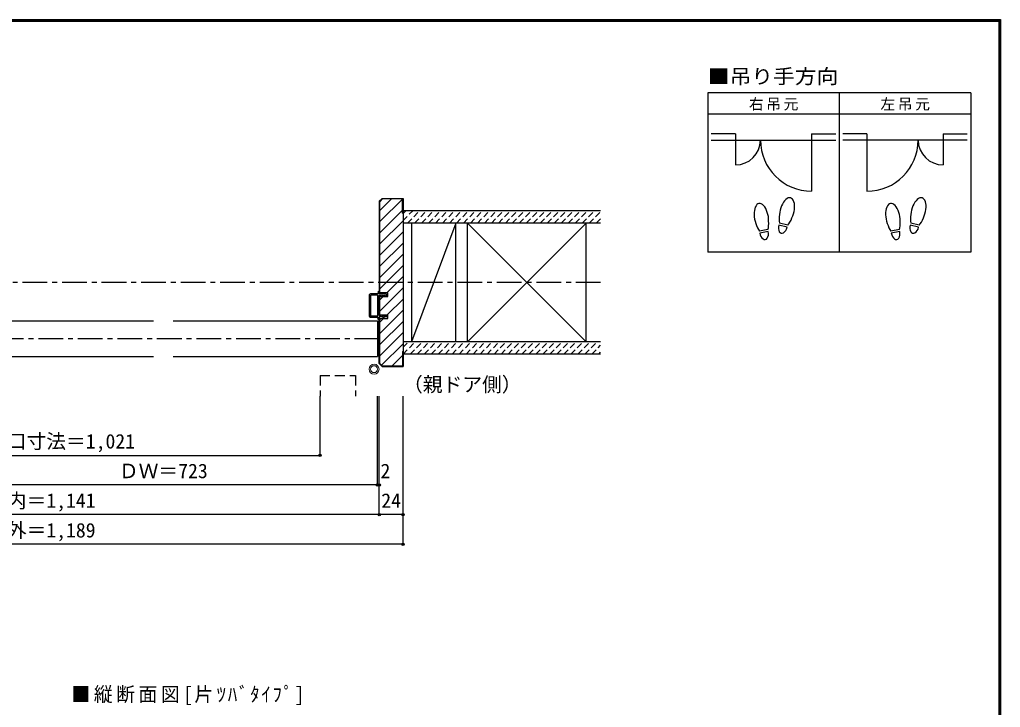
# Model space of a CAD drawing. Units: millimetres at full size, sheet at 1:5; details may follow other scales. Extents: x -973 to 977, y -718 to 696.
# Drawn here: x -16 to 977, y 0 to 696 of the extents above; entities that cross this region are included whole.
import ezdxf
from ezdxf.enums import TextEntityAlignment as Align

# ---------------------------------------------------------------- set-up
doc = ezdxf.new("R2010")
doc.units = ezdxf.units.MM
doc.header["$LTSCALE"] = 5
doc.header["$PDMODE"] = 32
doc.header["$PDSIZE"] = 2.5
for name, pattern in [('CHAIN1', [8, 5, -1, 1, -1]), ('DASHED1', [1.8, 1.2, -0.6]), ('DASHED2', [3, 2, -1])]:
    doc.linetypes.add(name, pattern=pattern)
for name, color, linetype in [('0-0_補助線', 7, 'Continuous'), ('0-1_通り芯', 4, 'CHAIN1'), ('0-2_柱', 3, 'Continuous'), ('0-3_仕上', 7, 'Continuous'), ('0-4_枠', 3, 'Continuous'), ('0-6_扉', 6, 'Continuous'), ('0-8_戸当', 3, 'Continuous'), ('0-A_文字', 7, 'Continuous'), ('0-B_寸法', 4, 'Continuous'), ('0-C_ﾊｯﾁ', 4, 'DASHED1'), ('F-1_通り芯', 6, 'Continuous')]:
    doc.layers.add(name, color=color, linetype=linetype)
doc.layers.add('0-7_金物', color=7, linetype='Continuous', lineweight=18)
doc.styles.add('ＭＳ ゴシック', font='')
doc.styles.get('ＭＳ ゴシック').set_extended_font_data('MS Gothic')

# ---------------------------------------------------------------- blocks, each defined once
blk = doc.blocks.new('01')
at = {"layer": '0-0_補助線'}
for p, q in [((-14.5, 0.346), (-14.5, -0.449)), ((-14.3, 0.346), (-14.3, -0.449)), ((-12.045, -0.049), (-14.178, 0.444)), ((-12, 0.146), (-14.133, 0.639)), ((-11.475, 5.146), (-12.298, 4.504)), ((-12.175, 4.146), (-11.475, 4.146)), ((-12.045, -0.049), (-11.993, 0.145)), ((-11.475, 0.146), (-12, 0.146)), ((-11.475, 7.146), (-11.475, 5.146)), ((-11.475, 4.146), (-11.475, 0.146)), ((-10.68, 7.55), (-9.257, 6.508)), ((-9.375, 6.146), (-10.075, 6.146)), ((-10.075, 3.146), (-10.075, 6.146)), ((-10.075, 3.146), (-9.252, 2.504)), ((-9.375, 2.146), (-10.075, 2.146)), ((-10.075, 0.146), (-10.075, 2.146)), ((-10.075, 0.146), (10.075, 0.146)), ((10.075, 3.146), (9.252, 2.504)), ((10.68, 7.55), (9.257, 6.508)), ((9.375, 6.146), (10.075, 6.146)), ((9.375, 2.146), (10.075, 2.146)), ((10.075, 3.146), (10.075, 6.146)), ((10.075, 0.146), (10.075, 2.146)), ((11.475, 7.146), (11.475, 5.146)), ((11.475, 5.146), (12.298, 4.504)), ((12.175, 4.146), (11.475, 4.146)), ((11.475, 4.146), (11.475, 0.146)), ((11.475, 0.146), (12, 0.146)), ((12.045, -0.049), (11.993, 0.145)), ((12, 0.146), (14.133, 0.639)), ((12.045, -0.049), (14.178, 0.444)), ((14.3, 0.346), (14.3, -0.449)), ((14.5, 0.346), (14.5, -0.449)), ((-14.265, -0.741), (-12.235, -1.196)), ((-14.222, -0.546), (-12.191, -1.001)), ((-12, -1.488), (-12, -8.854)), ((-11.8, -1.488), (-11.8, -8.854)), ((-11, -9.654), (11, -9.654)), ((11, -9.854), (-11, -9.854)), ((-10.6, -1.554), (-10.6, -8.154)), ((-10.3, -1.254), (10.3, -1.254)), ((-10.3, -8.454), (10.3, -8.454)), ((10.6, -1.554), (10.6, -8.154)), ((11.8, -1.488), (11.8, -8.854)), ((12, -1.488), (12, -8.854)), ((14.222, -0.546), (12.191, -1.001)), ((14.265, -0.741), (12.235, -1.196))]:
    blk.add_line(p, q, dxfattribs=at)
for centre, radius, start, end in [((-14.2, 0.346), 0.3, 77.00048, 180), ((-14.2, 0.346), 0.1, 77.00048, 180), ((-12.175, 4.346), 0.2, 127.96957, 270), ((-10.975, 7.146), 0.5, 53.78053, 180), ((-9.375, 6.346), 0.2, 270, 53.78053), ((-9.375, 2.346), 0.2, 270, 52.03043), ((9.375, 6.346), 0.2, 126.21947, 270), ((9.375, 2.346), 0.2, 127.96957, 270), ((10.975, 7.146), 0.5, 0, 126.21947), ((12.175, 4.346), 0.2, 270, 52.03043), ((14.2, 0.346), 0.3, 0, 102.99952), ((14.2, 0.346), 0.1, 0, 102.99952), ((-14.2, -0.449), 0.3, 180, 257.3929), ((-14.2, -0.449), 0.1, 180, 257.3929), ((-12.3, -1.488), 0.3, 0, 76.0718), ((-12.3, -1.488), 0.5, 0, 76.0718), ((-11, -8.854), 1, 180, 270), ((-11, -8.854), 0.8, 180, 270), ((-10.3, -1.554), 0.3, 90, 180), ((-10.3, -8.154), 0.3, 180, 270), ((10.3, -1.554), 0.3, 0, 90), ((10.3, -8.154), 0.3, 270, 0), ((11, -8.854), 1, 270, 0), ((11, -8.854), 0.8, 270, 0), ((12.3, -1.488), 0.5, 103.9282, 180), ((12.3, -1.488), 0.3, 103.9282, 180), ((14.2, -0.449), 0.1, 282.6071, 0), ((14.2, -0.449), 0.3, 282.6071, 0)]:
    blk.add_arc(centre, radius, start, end, dxfattribs=at)

msp = doc.modelspace()

# ---------------------------------------------------------------- linework, layer by layer
at = {"layer": '0-1_通り芯'}
for p, q in [((572.153, 430), (-562.847, 430)), ((348.153, 373), (-338.847, 373))]:
    msp.add_line(p, q, dxfattribs=at)
at = {"layer": '0-2_柱', "color": 7}
for p, q in [((425.653, 490), (380.653, 370)), ((437.537, 490), (557.537, 370)), ((437.537, 370), (557.537, 490))]:
    msp.add_line(p, q, dxfattribs=at)
at = {"layer": '0-2_柱'}
for p, q in [((380.653, 490), (380.653, 370)), ((425.653, 370), (425.653, 490)), ((437.537, 370), (437.537, 490)), ((557.537, 370), (557.537, 490))]:
    msp.add_line(p, q, dxfattribs=at)
at = {"layer": '0-3_仕上', "color": 2}
for p, q in [((572.153, 502.5), (372.153, 502.5)), ((572.153, 490), (372.153, 490)), ((572.153, 370), (372.153, 370)), ((572.153, 357.5), (372.153, 357.5))]:
    msp.add_line(p, q, dxfattribs=at)
at = {"layer": '0-4_枠'}
for p, q in [((350.981, 515), (348.153, 512.172)), ((348.153, 512.172), (348.153, 419.5)), ((351.189, 514.5), (348.653, 511.964)), ((348.653, 419.5), (348.653, 511.964)), ((350.981, 515), (372.153, 515)), ((371.653, 514.5), (351.189, 514.5)), ((371.653, 500), (371.653, 514.5)), ((372.153, 515), (372.153, 345)), ((371.653, 500), (372.153, 500)), ((356.653, 419.5), (348.153, 419.5)), ((356.653, 415.8), (356.653, 419.5)), ((348.153, 415.8), (356.653, 415.8)), ((348.153, 397.2), (348.153, 415.8)), ((348.653, 397.2), (348.653, 415.8)), ((348.153, 397.2), (356.653, 397.2)), ((356.653, 393.5), (356.653, 397.2)), ((348.153, 347.828), (348.153, 393.5)), ((348.153, 393.5), (356.653, 393.5)), ((348.653, 348.036), (348.653, 393.5)), ((371.653, 360), (372.153, 360)), ((371.653, 360), (371.653, 345.5)), ((350.981, 345), (348.153, 347.828)), ((351.189, 345.5), (348.653, 348.036)), ((350.981, 345), (372.153, 345)), ((351.189, 345.5), (371.653, 345.5))]:
    msp.add_line(p, q, dxfattribs=at)
at = {"layer": '0-6_扉'}
for p, q in [((-86.884, 391), (119.635, 391)), ((139.635, 391), (346.153, 391)), ((346.153, 391), (346.153, 355)), ((-86.884, 355), (119.635, 355)), ((139.635, 355), (346.153, 355))]:
    msp.add_line(p, q, dxfattribs=at)
at = {"layer": '0-6_扉', "linetype": 'DASHED2'}
for p, q in [((288.158, 335.724), (288.158, 315)), ((288.158, 335.724), (324.158, 335.724)), ((324.158, 335.724), (324.158, 315))]:
    msp.add_line(p, q, dxfattribs=at)
at = {"layer": '0-7_金物'}
for radius in [5, 3.5]:
    msp.add_circle((342.861, 342.172), radius, dxfattribs=at)
at = {"layer": '0-8_戸当', "color": 2}
for p, q in [((708.639, 580.308), (684.139, 580.308)), ((708.639, 580.308), (708.639, 548.808)), ((785.639, 580.308), (810.139, 580.308)), ((785.639, 580.308), (785.639, 522.208)), ((841.639, 580.308), (817.139, 580.308)), ((841.639, 580.308), (841.639, 522.208)), ((918.639, 580.308), (943.139, 580.308)), ((918.639, 580.308), (918.639, 548.808)), ((684.139, 574.008), (810.139, 574.008)), ((943.139, 574.008), (817.139, 574.008))]:
    msp.add_line(p, q, dxfattribs=at)
at = {"layer": '0-8_戸当'}
for p, q in [((760.924, 485.706), (752.444, 487.978)), ((761.468, 487.735), (752.987, 490.007)), ((893.924, 485.706), (885.444, 487.978)), ((894.468, 487.735), (885.987, 490.007)), ((741.457, 483.378), (732.811, 481.853)), ((741.822, 481.31), (733.175, 479.785)), ((874.457, 483.378), (865.811, 481.853)), ((874.822, 481.31), (866.175, 479.785))]:
    msp.add_line(p, q, dxfattribs=at)
at = {"layer": '0-8_戸当', "color": 2}
for centre, radius, start, end in [((708.639, 574.008), 25.2, 270, 0), ((785.639, 574.008), 51.8, 180, 270), ((841.639, 574.008), 51.8, 270, 0), ((918.639, 574.008), 25.2, 180, 270)]:
    msp.add_arc(centre, radius, start, end, dxfattribs=at)
at = {"layer": '0-8_戸当'}
for centre, major_axis, ratio, start_param, end_param in [((760.713, 501.878), (3.644, 13.601), 0.5, 4.3405914, 8.2257792), ((893.713, 501.878), (3.644, 13.601), 0.5, 4.3405914, 8.2257792), ((734.795, 495.877), (-2.445, 13.867), 0.5, 4.3405914, 8.2257792), ((867.795, 495.877), (-2.445, 13.867), 0.5, 4.3405914, 8.2257792), ((760.609, 501.489), (4.416, 16.48), 0.4, 1.8506333, 2.4428768), ((893.609, 501.489), (4.416, 16.48), 0.4, 1.8506333, 2.4428768), ((734.865, 495.481), (-2.963, 16.802), 0.4, 1.8506333, 2.4428768), ((734.865, 495.481), (-2.963, 16.802), 0.4, 3.8403085, 4.432552), ((756.684, 486.842), (1.894, 7.067), 0.6, 1.5707963, 4.712389), ((760.609, 501.489), (4.416, 16.48), 0.4, 3.8403085, 4.432552), ((867.865, 495.481), (-2.963, 16.802), 0.4, 1.8506333, 2.4428768), ((867.865, 495.481), (-2.963, 16.802), 0.4, 3.8403085, 4.432552), ((889.684, 486.842), (1.894, 7.067), 0.6, 1.5707963, 4.712389), ((893.609, 501.489), (4.416, 16.48), 0.4, 3.8403085, 4.432552), ((737.498, 480.548), (-1.27, 7.205), 0.6, 1.5707963, 4.712389), ((870.498, 480.548), (-1.27, 7.205), 0.6, 1.5707963, 4.712389)]:
    msp.add_ellipse(centre, major_axis=major_axis, ratio=ratio, start_param=start_param, end_param=end_param, dxfattribs=at)
at = {"layer": '0-A_文字', "color": 3}
for p, q in [((680.639, 621.667), (680.639, 460.667)), ((946.639, 621.667), (680.639, 621.667)), ((813.639, 621.667), (813.639, 460.667)), ((680.639, 600.667), (946.639, 600.667))]:
    msp.add_line(p, q, dxfattribs=at)
msp.add_lwpolyline([(946.639, 621.667), (946.639, 460.667), (680.639, 460.667)], dxfattribs=at)
at = {"layer": '0-B_寸法'}
for p, q in [((288.158, 255), (288.158, 315)), ((346.153, 225), (346.153, 315)), ((348.153, 195), (348.153, 315)), ((372.153, 165), (372.153, 315)), ((-278.852, 255), (288.158, 255)), ((348.153, 225), (-338.847, 225)), ((372.153, 195), (-362.847, 195)), ((372.153, 165), (-362.847, 165))]:
    msp.add_line(p, q, dxfattribs=at)
at = {"layer": '0-B_寸法', "color": 7}
for p in [(288.158, 255), (346.153, 225), (348.153, 225), (348.153, 195), (372.153, 195), (372.153, 165)]:
    msp.add_point(p, dxfattribs=at)
at = {"layer": '0-C_ﾊｯﾁ', "linetype": 'Continuous'}
for p, q in [((372.153, 514.98), (348.653, 491.48)), ((360.359, 514.5), (348.653, 502.794)), ((371.653, 503.167), (348.653, 480.166)), ((372.153, 492.353), (348.653, 468.853)), ((372.153, 481.039), (348.653, 457.539)), ((372.153, 469.725), (348.653, 446.225)), ((372.153, 458.412), (348.653, 434.912)), ((372.153, 447.098), (348.653, 423.598)), ((372.153, 435.784), (355.869, 419.5)), ((372.153, 424.47), (348.653, 400.97)), ((352.169, 415.8), (348.653, 412.284)), ((372.153, 413.157), (356.196, 397.2)), ((372.153, 401.843), (348.653, 378.343)), ((352.496, 393.5), (348.653, 389.657)), ((372.153, 390.529), (348.653, 367.029)), ((372.153, 379.216), (348.653, 355.716)), ((372.153, 367.902), (350.47, 346.219)), ((371.653, 356.088), (361.065, 345.5))]:
    msp.add_line(p, q, dxfattribs=at)
at = {"layer": '0-C_ﾊｯﾁ'}
for p, q in [((372.153, 492.53), (382.123, 502.5)), ((372.153, 499.601), (375.052, 502.5)), ((376.694, 490), (389.194, 502.5)), ((383.765, 490), (396.265, 502.5)), ((390.836, 490), (403.336, 502.5)), ((397.908, 490), (410.408, 502.5)), ((404.979, 490), (417.479, 502.5)), ((412.05, 490), (424.55, 502.5)), ((419.121, 490), (431.621, 502.5)), ((426.192, 490), (438.692, 502.5)), ((433.263, 490), (445.763, 502.5)), ((440.334, 490), (452.834, 502.5)), ((447.405, 490), (459.905, 502.5)), ((454.476, 490), (465.318, 500.841)), ((461.547, 490), (474.047, 502.5)), ((468.618, 490), (481.118, 502.5)), ((475.689, 490), (488.189, 502.5)), ((482.76, 490), (495.26, 502.5)), ((489.831, 490), (502.331, 502.5)), ((496.902, 490), (509.402, 502.5)), ((503.974, 490), (516.474, 502.5)), ((511.045, 490), (523.545, 502.5)), ((518.116, 490), (530.616, 502.5)), ((525.187, 490), (537.687, 502.5)), ((532.258, 490), (544.758, 502.5)), ((539.329, 490), (551.829, 502.5)), ((546.4, 490), (558.9, 502.5)), ((553.471, 490), (565.971, 502.5)), ((560.542, 490), (572.153, 501.611)), ((567.613, 490), (572.153, 494.54)), ((372.153, 364.393), (377.76, 370)), ((372.242, 357.411), (384.831, 370)), ((379.402, 357.5), (391.902, 370)), ((386.474, 357.5), (398.974, 370)), ((393.545, 357.5), (406.045, 370)), ((400.616, 357.5), (413.116, 370)), ((407.687, 357.5), (420.187, 370)), ((414.758, 357.5), (427.258, 370)), ((421.829, 357.5), (434.329, 370)), ((428.9, 357.5), (441.4, 370)), ((435.971, 357.5), (448.471, 370)), ((443.042, 357.5), (455.542, 370)), ((450.113, 357.5), (462.613, 370)), ((457.184, 357.5), (469.684, 370)), ((464.255, 357.5), (476.755, 370)), ((471.326, 357.5), (483.826, 370)), ((478.397, 357.5), (490.897, 370)), ((485.469, 357.5), (497.969, 370)), ((492.54, 357.5), (505.04, 370)), ((499.611, 357.5), (512.111, 370)), ((506.682, 357.5), (519.182, 370)), ((513.753, 357.5), (526.253, 370)), ((520.824, 357.5), (533.324, 370)), ((527.895, 357.5), (540.395, 370)), ((534.966, 357.5), (547.466, 370)), ((542.037, 357.5), (554.537, 370)), ((549.108, 357.5), (561.608, 370)), ((556.179, 357.5), (568.679, 370)), ((563.25, 357.5), (572.153, 366.403)), ((570.321, 357.5), (572.153, 359.332))]:
    msp.add_line(p, q, dxfattribs=at)
at = {"layer": 'F-1_通り芯'}
for p, q in [((-973.347, 695.833), (976.653, 695.833)), ((-973.347, 695), (976.653, 695)), ((974.986, 695.833), (974.986, -700.833)), ((975.82, 695.833), (975.82, -700.833)), ((976.653, 695.833), (976.653, -700.833)), ((-973.347, 694.167), (976.653, 694.167))]:
    msp.add_line(p, q, dxfattribs=at)

# ---------------------------------------------------------------- block references
at = {"layer": '0-7_金物', "xscale": -1, "rotation": 270}
msp.add_blockref('01', (348.007, 406.5), dxfattribs=at)

# ---------------------------------------------------------------- texts
at = {"layer": '0-A_文字', "style": 'ＭＳ ゴシック', "width": 1.1}
msp.add_text('■吊り手方向', height=14.66, dxfattribs=at).set_placement((680.639, 626.667), align=Align.BOTTOM_LEFT)
at = {"layer": '0-A_文字', "style": 'ＭＳ ゴシック'}
msp.add_text('（親ドア側）', height=14.66, dxfattribs=at).set_placement((372.153, 315), align=Align.BOTTOM_LEFT)
at = {"layer": '0-A_文字', "attachment_point": 7, "style": 'ＭＳ ゴシック'}
for s, insert, char_height in [('\\T1.17;右吊元', (722.139, 603.667), 11), ('\\T1.17;左吊元', (855.262, 603.667), 11), ('\\T1.19;\\W0.95;■縦断面図[片ﾂﾊﾞﾀｲﾌﾟ]', (36.653, 2.5), 14.66)]:
    msp.add_mtext(s, dxfattribs=dict(at, insert=insert, char_height=char_height))
at = {"layer": '0-B_寸法', "color": 7, "style": 'ＭＳ ゴシック'}
for s, p in [('有効開口寸法＝1,021', (-88.847, 257.5)), ('ＤＷ＝723', (84.635, 227.5)), ('2', (349.372, 227.5)), ('枠内＝1,141', (-48.847, 197.5)), ('24', (350.153, 197.5)), ('枠外＝1,189', (-48.847, 167.5))]:
    msp.add_text(s, height=14.66, dxfattribs=at).set_placement(p, align=Align.BOTTOM_LEFT)

doc.saveas('drawing.dxf')
